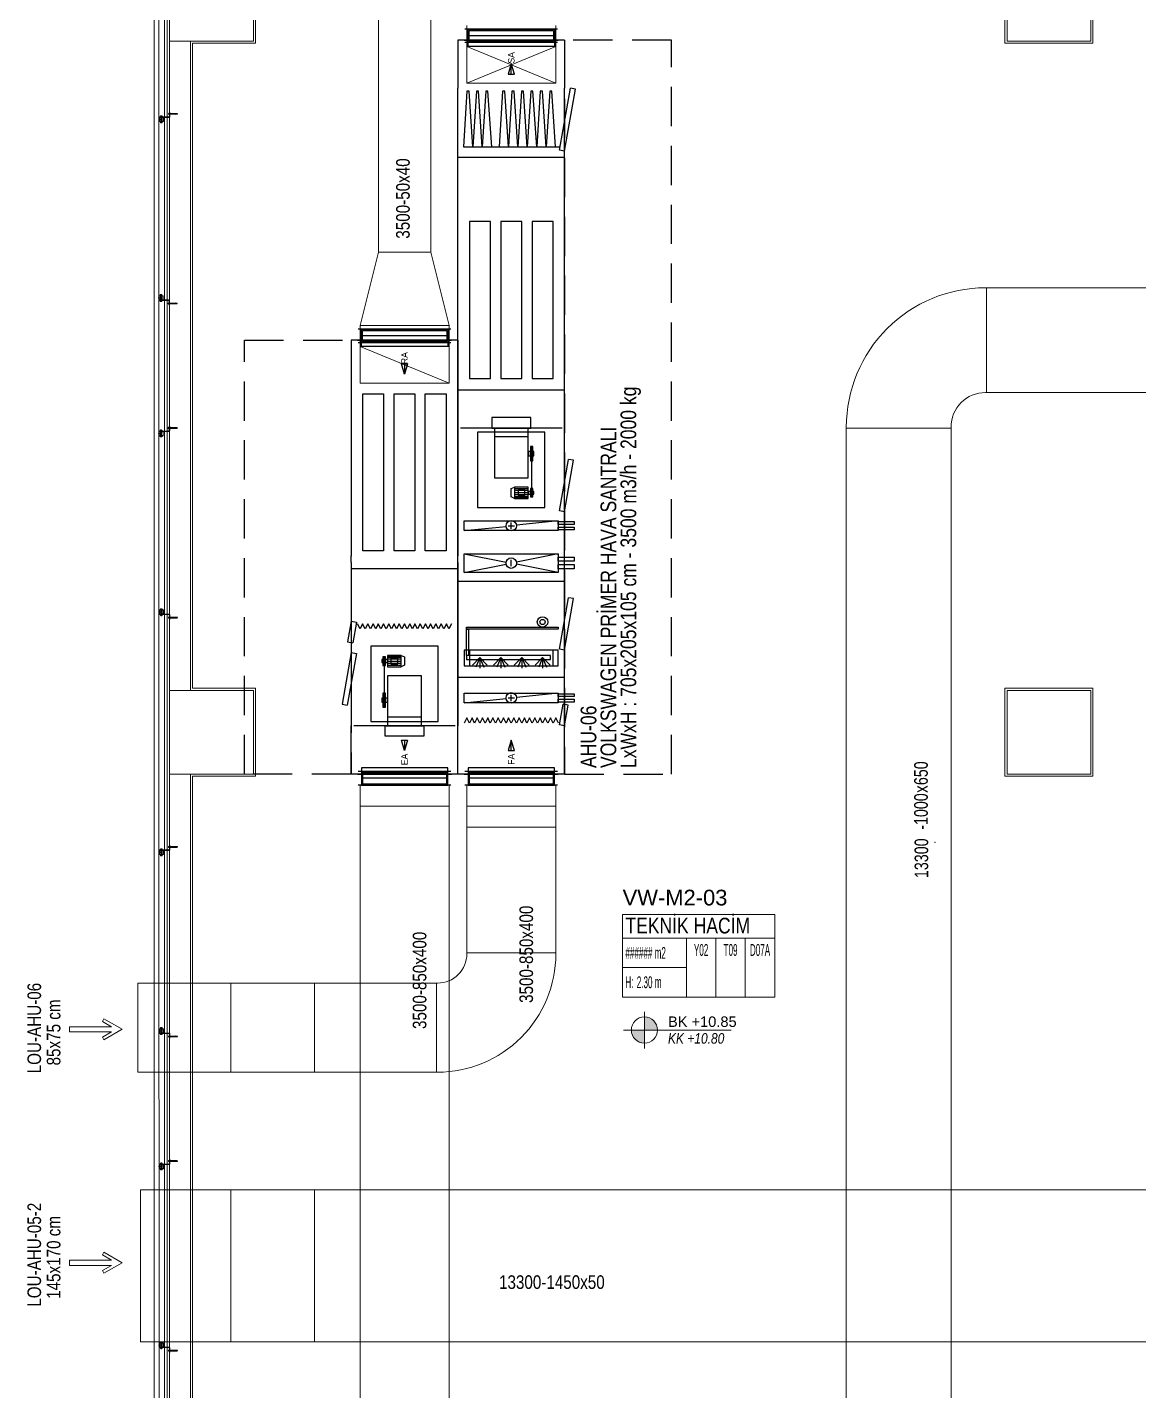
# Model space of a CAD drawing. Extents: x -2365 to 41970, y -230 to 8114.
# Drawn here: x 23660 to 24722, y 1824 to 3126 of the extents above; entities that cross this region are included whole.
import ezdxf
from ezdxf.enums import TextEntityAlignment as Align

# ---------------------------------------------------------------- set-up
doc = ezdxf.new("R2010")
doc.units = 0
doc.header["$LTSCALE"] = 25
doc.linetypes.add('DASHED', pattern=[0.75, 0.5, -0.25])
doc.layers.get('0').update_dxf_attribs({"color": 9, "lineweight": 9})
for name, color, linetype, lineweight in [('00', 9, 'Continuous', 9), ('01', 9, 'Continuous', 9), ('06D', 9, 'Continuous', 9), ('10', 9, 'Continuous', 9), ('10A', 9, 'Continuous', 9), ('14', 9, 'Continuous', 9), ('21', 9, 'Continuous', 9), ('21_MAHAL', 9, 'Continuous', 9), ('33', 9, 'BATTING', 9)]:
    doc.layers.add(name, color=color, linetype=linetype, lineweight=lineweight)
doc.styles.add('Arial', font='arial.ttf', dxfattribs={"height": 2.5})
doc.styles.add('DEBI-BLOCK', font='arial.ttf', dxfattribs={"width": 0.8})
doc.styles.add('LUCIDASANS', font='arial.ttf', dxfattribs={"width": 0.8})
doc.styles.add('MuuM_TEXT-ITALIC', font='ARIALNI.TTF')
doc.styles.add('MuuM_TEXT-STANDART', font='ARIALN.TTF')
doc.styles.add('Y200-ARIAL', font='arial.ttf', dxfattribs={"width": 0.8})
doc.linetypes.add('BATTING', pattern='A,0.0001,-0.1,[134,ltypeshp.shx,S=0.1,R=0,X=-0.1,Y=0],-0.2,[134,ltypeshp.shx,S=0.1,R=180,X=0.1,Y=0],-0.1', length=0.4001)

# ---------------------------------------------------------------- blocks, each defined once
blk = doc.blocks.new('p-kolon-80x80-vw')
at = {"layer": '01'}
blk.add_lwpolyline([(-40, -40), (-40, 40), (40, 40), (40, -40)], close=True, dxfattribs=at)
blk = doc.blocks.new('cxvxv')
for p, q in [((-21988.4, 8561, 0), (-21988.4, 8560.3, 0)), ((-21988.4, 8560.3, 0), (-21986.6, 8560.3, 0)), ((-21988.4, 8555.4, 0), (-21986.6, 8555.4, 0)), ((-21988.4, 8554.7, 0), (-21988.4, 8555.4, 0)), ((-21986.9, 8561.1, 0), (-21988.2, 8561.1, 0)), ((-21986.9, 8554.7, 0), (-21988.2, 8554.7, 0)), ((-21988, 8561.2, 0), (-21987, 8561.3, 0)), ((-21988, 8561.3, 0), (-21988, 8561.3, 0)), ((-21988, 8561.2, 0), (-21988, 8561.3, 0)), ((-21988, 8561.3, 0), (-21987.9, 8561.3, 0)), ((-21988, 8561.1, 0), (-21987, 8561.2, 0)), ((-21988, 8561.1, 0), (-21988, 8561.2, 0)), ((-21988, 8561.2, 0), (-21988, 8561.2, 0)), ((-21988, 8561.1, 0), (-21988, 8561.1, 0)), ((-21988, 8561.1, 0), (-21988, 8561.1, 0)), ((-21988, 8561.1, 0), (-21988, 8561.1, 0)), ((-21988, 8561, 0), (-21988, 8560.3, 0)), ((-21988, 8560.3, 0), (-21987, 8560.3, 0)), ((-21988, 8560.3, 0), (-21988, 8560.3, 0)), ((-21988, 8560.1, 0), (-21988, 8555.6, 0)), ((-21988, 8555.4, 0), (-21987, 8555.4, 0)), ((-21988, 8554.7, 0), (-21988, 8555.4, 0)), ((-21988, 8555.4, 0), (-21988, 8555.4, 0)), ((-21987.5, 8561.3, 0), (-21987.9, 8561.3, 0)), ((-21987.7, 8561, 0), (-21987.7, 8561.1, 0)), ((-21987.7, 8561.1, 0), (-21987.7, 8561.1, 0)), ((-21987.5, 8561.3, 0), (-21987.1, 8561.3, 0)), ((-21987.1, 8561.3, 0), (-21987.1, 8561.2, 0)), ((-21987, 8561.3, 0), (-21987.1, 8561.3, 0)), ((-21987.1, 8561.3, 0), (-21987, 8561.3, 0)), ((-21987, 8561.3, 0), (-21987.1, 8561.3, 0)), ((-21987, 8561.3, 0), (-21987.1, 8561.3, 0)), ((-21987.1, 8561.2, 0), (-21987, 8561.2, 0)), ((-21987, 8561.2, 0), (-21987.1, 8561.2, 0)), ((-21987.1, 8561.2, 0), (-21987.1, 8561.1, 0)), ((-21987.1, 8561.1, 0), (-21987, 8561.1, 0)), ((-21987.1, 8560.6, 0), (-21987.1, 8561, 0)), ((-21987.1, 8560.6, 0), (-21987.1, 8560.3, 0)), ((-21987.1, 8560.3, 0), (-21987.1, 8560.3, 0)), ((-21987.1, 8555.6, 0), (-21987.1, 8560.1, 0)), ((-21987.1, 8555.1, 0), (-21987.1, 8555.4, 0)), ((-21987.1, 8555.4, 0), (-21987.1, 8555.4, 0)), ((-21987.1, 8555.1, 0), (-21987.1, 8554.7, 0)), ((-21987, 8560.3, 0), (-21987, 8560.3, 0)), ((-21987, 8555.6, 0), (-21987, 8560.1, 0)), ((-21987, 8555.4, 0), (-21987, 8555.4, 0)), ((-21986.6, 8560.3, 0), (-21986.6, 8561, 0)), ((-21986.6, 8555.4, 0), (-21986.6, 8554.7, 0))]:
    blk.add_line(p, q)
at = {"elevation": 0}
for points in [[(-21986.3, 8560.1), (-21988.7, 8560.1), (-21988.7, 8560.3), (-21986.3, 8560.3)], [(-21986.3, 8555.6), (-21988.7, 8555.6), (-21988.7, 8555.4), (-21986.3, 8555.4)]]:
    blk.add_lwpolyline(points, close=True, dxfattribs=at)
for points in [[(-21988, 8560.3), (-21988, 8560.3)], [(-21988, 8560.1), (-21988, 8555.6)], [(-21988, 8555.4), (-21988, 8555.4)]]:
    blk.add_lwpolyline(points, dxfattribs=at)
for centre, radius, start, end in [((-21988.2, 8560.8, 0), 0.315, 45.8497, 134.1503), ((-21988.2, 8555, 0), 0.315, 225.8497, 314.1503), ((-21987.5, 8560, 0), 1.12, 66.8701, 113.1299), ((-21987.5, 8560, 0), 1.12, 66.8701, 113.1299), ((-21987.5, 8555.8, 0), 1.12, 246.8701, 293.1299), ((-21987.5, 8555.8, 0), 1.12, 246.8701, 293.1299), ((-21986.9, 8560.8, 0), 0.313, 45.449, 134.551), ((-21986.9, 8555, 0), 0.313, 225.449, 314.551)]:
    blk.add_arc(centre, radius, start, end)
blk = doc.blocks.new('VIDA')
for p, q in [((-18072, 6524), (-18070, 6525)), ((-18072, 6524), (-18072, 6524)), ((-18072, 6524), (-18072, 6524)), ((-18070, 6523), (-18072, 6524)), ((-18070, 6525), (-18071, 6523)), ((-18071, 6523), (-18070, 6525)), ((-18070, 6523), (-18069, 6525)), ((-18070, 6525), (-18070, 6525)), ((-18070, 6525), (-18070, 6524)), ((-18070, 6524), (-18070, 6525)), ((-18070, 6525), (-18070, 6525)), ((-18070, 6525), (-18070, 6525)), ((-18070, 6525), (-18069, 6525)), ((-18070, 6524), (-18070, 6524)), ((-18069, 6522), (-18070, 6523)), ((-18070, 6523), (-18070, 6523)), ((-18069, 6523), (-18068, 6525)), ((-18069, 6522), (-18069, 6525)), ((-18069, 6525), (-18069, 6522)), ((-18069, 6525), (-18069, 6525)), ((-18069, 6525), (-18069, 6525)), ((-18069, 6525), (-18069, 6525)), ((-18069, 6525), (-18069, 6525)), ((-18069, 6525), (-18068, 6525)), ((-18069, 6523), (-18069, 6522)), ((-18068, 6522), (-18069, 6523)), ((-18069, 6523), (-18069, 6523)), ((-18069, 6522), (-18069, 6522)), ((-18067, 6525), (-18068, 6522)), ((-18068, 6523), (-18067, 6525)), ((-18068, 6525), (-18068, 6523)), ((-18068, 6522), (-18068, 6525)), ((-18068, 6525), (-18068, 6525)), ((-18068, 6525), (-18068, 6522)), ((-18068, 6525), (-18068, 6525)), ((-18068, 6525), (-18068, 6525)), ((-18068, 6525), (-18067, 6525)), ((-18068, 6523), (-18068, 6522)), ((-18068, 6522), (-18068, 6523)), ((-18068, 6523), (-18068, 6523)), ((-18068, 6523), (-18068, 6522)), ((-18067, 6522), (-18068, 6522)), ((-18068, 6522), (-18068, 6522)), ((-18066, 6525), (-18067, 6525)), ((-18067, 6523), (-18066, 6525)), ((-18066, 6525), (-18067, 6522)), ((-18067, 6525), (-18067, 6523)), ((-18067, 6522), (-18067, 6525)), ((-18067, 6525), (-18067, 6525)), ((-18067, 6525), (-18067, 6525)), ((-18067, 6525), (-18067, 6525)), ((-18067, 6522), (-18067, 6523)), ((-18067, 6523), (-18067, 6522)), ((-18067, 6523), (-18067, 6523)), ((-18067, 6523), (-18067, 6522)), ((-18066, 6522), (-18067, 6522)), ((-18066, 6525), (-18066, 6525)), ((-18066, 6525), (-18066, 6525)), ((-18066, 6525), (-18066, 6525)), ((-18066, 6525), (-18066, 6523)), ((-18066, 6522), (-18066, 6525)), ((-18065, 6525), (-18066, 6522)), ((-18066, 6523), (-18065, 6525)), ((-18066, 6525), (-18065, 6525)), ((-18066, 6523), (-18066, 6523)), ((-18066, 6523), (-18066, 6522)), ((-18066, 6523), (-18066, 6522)), ((-18066, 6522), (-18066, 6523)), ((-18065, 6522), (-18066, 6522)), ((-18065, 6525), (-18065, 6523)), ((-18065, 6522), (-18065, 6525)), ((-18065, 6525), (-18065, 6525)), ((-18065, 6525), (-18065, 6525)), ((-18065, 6525), (-18065, 6525)), ((-18065, 6525), (-18064, 6525)), ((-18065, 6523), (-18064, 6525)), ((-18064, 6525), (-18065, 6522)), ((-18065, 6522), (-18064, 6525)), ((-18065, 6523), (-18065, 6522)), ((-18065, 6523), (-18065, 6523)), ((-18065, 6523), (-18065, 6522)), ((-18065, 6522), (-18065, 6523)), ((-18064, 6523), (-18065, 6522)), ((-18064, 6523), (-18065, 6522)), ((-18065, 6522), (-18065, 6522)), ((-18064, 6525), (-18064, 6525)), ((-18064, 6525), (-18064, 6525)), ((-18064, 6525), (-18064, 6525)), ((-18064, 6525), (-18064, 6523)), ((-18064, 6522), (-18062, 6525)), ((-18062, 6525), (-18064, 6522)), ((-18064, 6523), (-18062, 6525)), ((-18062, 6525), (-18064, 6525)), ((-18064, 6523), (-18064, 6523)), ((-18062, 6523), (-18064, 6522)), ((-18062, 6523), (-18064, 6522)), ((-18064, 6522), (-18064, 6523)), ((-18064, 6522), (-18064, 6522)), ((-18063, 6522), (-18062, 6525)), ((-18061, 6525), (-18063, 6523)), ((-18062, 6525), (-18063, 6525)), ((-18062, 6523), (-18063, 6522)), ((-18063, 6522), (-18061, 6523)), ((-18062, 6523), (-18063, 6522)), ((-18063, 6523), (-18061, 6523)), ((-18063, 6522), (-18061, 6522)), ((-18062, 6525), (-18061, 6525)), ((-18062, 6525), (-18062, 6525)), ((-18062, 6525), (-18062, 6525)), ((-18062, 6525), (-18062, 6525)), ((-18061, 6525), (-18062, 6525)), ((-18062, 6523), (-18061, 6525)), ((-18061, 6525), (-18062, 6522)), ((-18062, 6522), (-18061, 6525)), ((-18061, 6523), (-18062, 6525)), ((-18062, 6525), (-18061, 6522)), ((-18062, 6525), (-18062, 6523)), ((-18062, 6525), (-18062, 6525)), ((-18062, 6525), (-18061, 6525)), ((-18062, 6523), (-18062, 6523)), ((-18062, 6522), (-18062, 6523)), ((-18061, 6523), (-18062, 6522)), ((-18061, 6523), (-18062, 6522)), ((-18062, 6522), (-18062, 6522)), ((-18061, 6525), (-18060, 6525)), ((-18061, 6525), (-18061, 6525)), ((-18061, 6525), (-18061, 6525)), ((-18061, 6525), (-18061, 6525)), ((-18061, 6525), (-18061, 6523)), ((-18061, 6522), (-18060, 6525)), ((-18060, 6525), (-18061, 6522)), ((-18061, 6523), (-18060, 6525)), ((-18061, 6523), (-18061, 6523)), ((-18060, 6523), (-18061, 6522)), ((-18060, 6523), (-18061, 6522)), ((-18061, 6522), (-18061, 6523)), ((-18061, 6522), (-18061, 6522)), ((-18060, 6525), (-18060, 6525)), ((-18060, 6525), (-18060, 6525)), ((-18060, 6525), (-18060, 6525)), ((-18060, 6525), (-18060, 6525)), ((-18060, 6525), (-18060, 6523)), ((-18060, 6523), (-18060, 6525)), ((-18059, 6525), (-18060, 6522)), ((-18060, 6522), (-18059, 6525)), ((-18060, 6525), (-18059, 6525)), ((-18059, 6524), (-18060, 6523)), ((-18060, 6522), (-18060, 6523)), ((-18060, 6523), (-18060, 6522)), ((-18060, 6523), (-18060, 6522)), ((-18060, 6523), (-18060, 6523)), ((-18060, 6523), (-18059, 6523)), ((-18060, 6522), (-18060, 6522)), ((-18058, 6527), (-18059, 6527)), ((-18059, 6521), (-18059, 6527)), ((-18059, 6525), (-18059, 6525)), ((-18058, 6521), (-18059, 6521))]:
    blk.add_line(p, q)
for points in [[(-18069, 6525), (-18069, 6523)], [(-18057, 6524), (-18057, 6524), (-18057, 6524), (-18057, 6523)]]:
    blk.add_lwpolyline(points)
for start, end in [(7.5095, 35.2427), (324.7573, 352.4905)]:
    blk.add_arc((-18062, 6524), 5.21, start, end)
blk = doc.blocks.new('çelik dübel')
at = {"ltscale": 7}
for p, q in [((-87, -2), (-85, 2)), ((-85, -6), (-85, 2)), ((-68, 2), (-85, 2)), ((-75, -6), (-75, 2)), ((-70, -6), (-70, 2)), ((-68, 3), (-58, 2)), ((-68, -7), (-68, 3)), ((-58, -6), (-58, 2)), ((-53, 2), (-58, 2)), ((-8, 2), (-58, 2)), ((-53, -6), (-53, 2)), ((-25, -6), (-25, 2)), ((-25, -6), (-24, 2)), ((-23, -6), (-22, 2)), ((-21, -6), (-20, 2)), ((-19, -6), (-18, 2)), ((-17, -6), (-16, 2)), ((-85, -6), (-87, -2)), ((-68, -6), (-85, -6)), ((-68, -7), (-58, -6)), ((-53, -5), (-58, -5)), ((-8, -6), (-58, -6))]:
    blk.add_line(p, q, dxfattribs=at)
for p, q in [((-15, -6), (-14, 2)), ((-13, -6), (-12, 2)), ((-11, -6), (-10, 1)), ((-10, -9), (-10, 5)), ((-9, 5), (-10, 5)), ((-10, 3), (-10, 5)), ((-9, -9), (-9, 5)), ((-8, 2), (-8, 3)), ((-8, -4), (-8, 0)), ((-5, 4), (-7, 4)), ((-5, 1), (-7, 1)), ((-4, 2), (-4, 3)), ((-1, 2), (-4, 2)), ((-4, -4), (-4, 0)), ((-3, -6), (-2, 2)), ((-1, -6), (0, 1)), ((0, -5), (0, 1)), ((-10, -7), (-10, -9)), ((-9, -9), (-10, -9)), ((-8, -6), (-8, -7)), ((-5, -5), (-7, -5)), ((-5, -8), (-7, -8)), ((-4, -6), (-4, -7)), ((-1, -6), (-4, -6))]:
    blk.add_line(p, q)
for points in [[(-68, 1), (-67, 0), (-67, 0), (-67, 0), (-66, -1), (-66, -1), (-66, -2), (-65, -2), (-65, -3), (-65, -3), (-65, -3), (-65, -3), (-64, -4), (-64, -4), (-64, -3), (-64, -3), (-63, -3), (-63, -3), (-63, -3), (-63, -2), (-62, -2), (-62, -2), (-62, -1), (-62, -1), (-61, -1), (-61, -1), (-61, -1), (-61, 0), (-61, 0), (-60, -1), (-60, -1), (-60, -1), (-60, -1), (-60, -1), (-60, -2), (-59, -2), (-59, -3), (-59, -3), (-59, -3), (-58, -3), (-58, -3)], [(-68, 0), (-68, 0), (-68, 0), (-68, -1), (-68, -1), (-68, -1), (-68, -1), (-68, -1), (-68, -1), (-68, -1), (-68, -1), (-68, -1), (-67, -1), (-67, -1), (-67, -1), (-67, -1), (-67, -1), (-67, -1), (-67, -1), (-67, -1), (-67, -1), (-67, -1), (-67, -1), (-67, -1), (-67, -1), (-67, -1), (-67, -1), (-67, -2), (-67, -2), (-67, -2), (-67, -2), (-67, -2), (-67, -2), (-67, -2), (-67, -2), (-67, -2), (-67, -2), (-67, -2), (-67, -2), (-67, -2), (-67, -2), (-67, -2), (-67, -2), (-66, -2), (-66, -3), (-66, -3), (-66, -3), (-66, -3), (-66, -3), (-66, -3), (-66, -3), (-66, -3), (-66, -3), (-66, -3), (-66, -3), (-66, -3), (-66, -3), (-66, -3), (-66, -3), (-66, -3), (-66, -3), (-66, -4), (-66, -4), (-66, -4), (-66, -4), (-66, -4), (-66, -4), (-66, -4), (-66, -4), (-66, -4), (-66, -4), (-66, -4), (-65, -4), (-65, -4), (-65, -4), (-65, -4), (-65, -4), (-65, -4), (-65, -4), (-65, -4), (-65, -4), (-65, -4), (-65, -4), (-65, -4), (-65, -4), (-65, -4), (-65, -5), (-65, -5), (-65, -5), (-64, -5), (-64, -5), (-64, -5), (-64, -5), (-64, -5), (-64, -5), (-64, -5), (-64, -5), (-64, -5), (-64, -5), (-64, -4), (-64, -4), (-64, -4), (-64, -4), (-64, -4), (-64, -4), (-63, -4), (-63, -4), (-63, -4), (-63, -4), (-63, -4), (-63, -4), (-63, -4), (-63, -4), (-63, -4), (-63, -4), (-63, -4), (-63, -4), (-63, -4), (-63, -4), (-63, -4), (-63, -4), (-63, -4), (-63, -4), (-63, -4), (-63, -4), (-63, -4), (-63, -4), (-63, -4), (-63, -4), (-62, -4), (-62, -4), (-62, -3), (-62, -3), (-62, -3), (-62, -3), (-62, -3), (-62, -3), (-62, -3), (-62, -3), (-62, -3), (-62, -3), (-62, -3), (-62, -3), (-62, -3), (-62, -3), (-62, -3), (-62, -3), (-62, -3), (-62, -3), (-62, -3), (-62, -3), (-62, -3), (-62, -3), (-62, -3), (-62, -3), (-62, -3), (-62, -2), (-61, -2), (-61, -2), (-61, -2), (-61, -2), (-61, -2), (-61, -2), (-61, -2), (-61, -2), (-61, -2), (-61, -2), (-61, -2), (-61, -2), (-61, -2), (-61, -2), (-61, -2), (-61, -2), (-61, -2), (-61, -2), (-61, -2), (-61, -2), (-61, -2), (-61, -2), (-61, -2), (-61, -2), (-61, -2), (-61, -2), (-61, -2), (-61, -2), (-61, -2), (-61, -2), (-61, -2), (-61, -2), (-61, -2), (-61, -2), (-61, -2), (-61, -2), (-61, -2), (-61, -2), (-61, -2), (-61, -2), (-61, -2), (-61, -2), (-61, -2), (-60, -2), (-60, -2), (-60, -2), (-60, -2), (-60, -3), (-60, -3), (-60, -3), (-60, -3), (-60, -3), (-60, -3), (-60, -3), (-60, -3), (-60, -3), (-60, -3), (-60, -3), (-60, -3), (-60, -3), (-60, -3), (-60, -3), (-60, -3), (-60, -3), (-60, -3), (-60, -4), (-60, -4), (-60, -4), (-60, -4), (-60, -4), (-60, -4), (-59, -4), (-59, -4), (-59, -4), (-59, -4), (-59, -4), (-59, -4), (-59, -4), (-59, -4), (-59, -4), (-59, -4), (-58, -4), (-58, -4), (-58, -5)]]:
    blk.add_lwpolyline(points)
for centre, start, end in [((-7, 3), 90, 180), ((-7, 2), 180, 270), ((-7, 0), 90, 180), ((-5, 3), 0, 90), ((-5, 2), 270, 0), ((-5, 0), 0, 90), ((-1, 1), 0, 90), ((-7, -4), 180, 270), ((-7, -6), 90, 180), ((-7, -7), 180, 270), ((-5, -4), 270, 0), ((-5, -6), 0, 90), ((-5, -7), 270, 0), ((-1, -5), 270, 0)]:
    blk.add_arc(centre, 1, start, end)
blk = doc.blocks.new('kjdol')
at = {"elevation": -249.8}
for points in [[(77398, 60089.9), (77398, 60085.9), (77394, 60085.9), (77394, 60089.9)], [(77397.8, 60089.7), (77397.8, 60086.1), (77394.2, 60086.1), (77394.2, 60089.7)]]:
    blk.add_lwpolyline(points, close=True, dxfattribs=at)
at = {"ltscale": 10, "elevation": -278.9}
blk.add_lwpolyline([(77394.1, 60089.9), (77403.3, 60089.9, 0.460237), (77404.2, 60090.8), (77404.2, 60094.9), (77403.8, 60094.9), (77403.8, 60091.3, -0.414214), (77402.8, 60090.3), (77394.1, 60090.3)], format="xyb", close=True, dxfattribs=at)
blk.add_blockref('cxvxv', (99383.5, 51530.1, -249.8))
at = {"extrusion": (0, 0, -1), "xscale": 0.1000000000058208, "yscale": 0.1000000000058208, "zscale": -0.0999999999999091}
blk.add_blockref('çelik dübel', (-77402.7, 60093.4, 459.2), dxfattribs=at)
at = {"xscale": 0.1000000000058208, "yscale": 0.1000000000058208, "zscale": 0.1000000000058208, "rotation": 180}
blk.add_blockref('VIDA', (75587.8, 60740.3, -249.8), dxfattribs=at)
blk = doc.blocks.new('cephekompozit2.kat')
at = {"layer": '10A'}
blk.add_lwpolyline([(675.1, 25963.8), (675, 29556.3), (679.5, 29556.3), (679.6, 25963.8), (675.1, 25963.8)], dxfattribs=at)
at = {"layer": '33', "ltscale": 0.2}
blk.add_lwpolyline([(3171.7, 25868), (2347.5, 25868), (2347.5, 25967.8), (687.5, 25967.8), (687.5, 27013), (687.4, 29553), (2347.5, 29553), (2347.5, 29653), (3181.7, 29653)], dxfattribs=at)
at = {"layer": '10'}
for p in [(-76714.2, -31392.2, 249.8), (-76714.4, -31692.2, 249.8), (-76714.2, -32092.2, 249.8), (-76714.2, -32392.2, 249.8)]:
    blk.add_blockref('kjdol', p, dxfattribs=at)
at = {"layer": '10', "xscale": -1, "rotation": 180}
for p in [(-76714.5, 88613.2, 249.8), (-76714.2, 88313.2, 249.8), (-76714.2, 87913.2, 249.8), (-76714.2, 87613.2, 249.8)]:
    blk.add_blockref('kjdol', p, dxfattribs=at)
blk = doc.blocks.new('0_elevationtarget-p-bk')
h = blk.add_hatch(color=254)
h.paths.add_polyline_path([(2.5, 0, 0.414214), (0, 2.5), (0, 0)])
h.paths.add_polyline_path([(0, 0), (-2.5, 0, 0.414214), (0, -2.5)])
blk.add_line((0, -3.5), (0, 3.5))
blk.add_lwpolyline([(16.6, 0), (-4, 0)])
blk.add_circle((0, 0), 2.5)
at = {"style": 'Arial'}
blk.add_attdef('BITMISKOT', text='', height=2, dxfattribs=at).set_placement((4.5, 0), align=Align.BOTTOM_LEFT)
at = {"style": 'MuuM_TEXT-ITALIC'}
blk.add_attdef('FINISHINGFLOORLEVEL', text='', height=2, dxfattribs=at).set_placement((4.5, -0.59), align=Align.TOP_LEFT)
blk = doc.blocks.new('DEBI001')
at = {"extrusion": (-1, 0, 2e-16)}
blk.add_point((0, 0), dxfattribs=at)
at = {"style": 'DEBI-BLOCK', "width": 0.75, "flags": 8}
for tag, p in [('DEBI', (0.3, 0.2)), ('-', (1.28, 0.2))]:
    blk.add_attdef(tag, text='', height=1, dxfattribs=at).set_placement(p, align=Align.BOTTOM_RIGHT)
blk.add_attdef('KESITX', text='', height=1, dxfattribs=at).set_placement((3.61, 1.53), align=Align.TOP_RIGHT)
at = {"style": 'DEBI-BLOCK', "width": 0.8, "flags": 8}
blk.add_attdef('X', text='', height=1, dxfattribs=at).set_placement((3.92, 1.53), align=Align.TOP_CENTER)
at = {"style": 'DEBI-BLOCK', "width": 0.75, "flags": 8}
blk.add_attdef('KESITY', text='', height=1, dxfattribs=at).set_placement((4.21, 1.53), align=Align.TOP_LEFT)
at = {"style": 'DEBI-BLOCK', "width": 0.75, "flags": 9}
blk.add_attdef('ID', text='', height=0.3, dxfattribs=at).set_placement((0, 0), align=Align.MIDDLE)
blk = doc.blocks.new('p-2.mekanik_cihaz')
at = {"lineweight": -3}
for p, q in [((2770.7, -728.5), (2682.1, -728.5)), ((2675.4, -739), (2675.4, -745.1)), ((2777.4, -739), (2675.4, -739)), ((2770.7, -741.5), (2682.1, -741.5)), ((2767.7, -735), (2685.1, -735)), ((2777.4, -739), (2777.4, -745.1)), ((2675.4, -745.1), (2675.4, -785.1)), ((2777.4, -745.1), (2777.4, -785.1)), ((2675.4, -845.1), (2675.4, -785.1)), ((2772.4, -844.2), (2782.9, -785.1)), ((2777.4, -845.1), (2777.4, -785.1)), ((2777.4, -845.1), (2787.8, -786)), ((2787.8, -786), (2782.9, -785.1)), ((2675.4, -851.2), (2675.4, -845.1)), ((2680.7, -841.1), (2711.1, -841.1)), ((2711.1, -841.1), (2772.1, -841.1)), ((2777.4, -845.1), (2772.4, -844.2)), ((2777.4, -851.2), (2777.4, -845.1)), ((2777.4, -851.2), (2675.4, -851.2)), ((2675.4, -857.3), (2675.4, -851.2)), ((2675.4, -907.3), (2675.4, -857.3)), ((2777.4, -857.3), (2777.4, -851.2)), ((2777.4, -907.3), (2777.4, -857.3)), ((2675.4, -1067.3), (2675.4, -907.3)), ((2777.4, -1067.3), (2777.4, -907.3)), ((2675.5, -1005.1), (2675.5, -995.1)), ((2668.7, -1015.1), (2580.1, -1015.1)), ((2573.4, -1025.6), (2573.4, -1031.7)), ((2675.4, -1025.6), (2573.4, -1025.6)), ((2668.7, -1028.1), (2580.1, -1028.1)), ((2665.7, -1021.6), (2583.1, -1021.6)), ((2675.4, -1025.6), (2675.4, -1031.7)), ((2573.4, -1031.7), (2573.4, -1071.7)), ((2675.4, -1031.7), (2675.4, -1071.7)), ((2675.4, -1073.4), (2675.4, -1067.3)), ((2777.4, -1073.4), (2777.4, -1067.3)), ((2573.4, -1071.7), (2573.4, -1231.7)), ((2675.4, -1071.7), (2675.4, -1231.7)), ((2777.4, -1073.4), (2675.4, -1073.4)), ((2675.4, -1079.5), (2675.4, -1073.4)), ((2675.4, -1109.5), (2675.4, -1079.5)), ((2777.4, -1079.5), (2777.4, -1073.4)), ((2777.4, -1109.5), (2777.4, -1079.5)), ((2675.4, -1189.5), (2675.4, -1109.5)), ((2774.9, -1109.5), (2677.9, -1109.5)), ((2742.5, -1118), (2710.3, -1118)), ((2777.4, -1189.5), (2777.4, -1109.5)), ((2745.9, -1174.8), (2745.9, -1127.5)), ((2772.4, -1188.6), (2781.1, -1139.4)), ((2777.4, -1189.5), (2786, -1140.2)), ((2786, -1140.2), (2781.1, -1139.4)), ((2742.5, -1167.5), (2729.6, -1167.5)), ((2742.5, -1169.2), (2729.6, -1169.2)), ((2742.5, -1171.3), (2729.6, -1171.3)), ((2742.5, -1173.4), (2729.6, -1173.4)), ((2742.5, -1175.1), (2729.6, -1175.1)), ((2742.5, -1176.3), (2729.6, -1176.3)), ((2742.5, -1176.7), (2729.6, -1176.7)), ((2675.4, -1209.5), (2675.4, -1189.5)), ((2777.4, -1189.5), (2772.4, -1188.6)), ((2777.4, -1209.5), (2777.4, -1189.5)), ((2675.4, -1249.5), (2675.4, -1209.5)), ((2681.5, -1207.5), (2721.4, -1203.4)), ((2723.4, -1202.8), (2729.4, -1202.8)), ((2726.4, -1205.8), (2726.4, -1199.8)), ((2771.3, -1198.2), (2731.4, -1202.3)), ((2777.4, -1249.5), (2777.4, -1209.5)), ((2573.4, -1237.8), (2573.4, -1231.7)), ((2675.4, -1237.8), (2675.4, -1231.7)), ((2681.5, -1229.5), (2721.4, -1237.5)), ((2726.4, -1241.5), (2726.4, -1235.5)), ((2771.3, -1229.5), (2731.4, -1237.5)), ((2573.4, -1237.8), (2573.4, -1243.9)), ((2573.4, -1243.9), (2573.4, -1293.9)), ((2675.4, -1243.9), (2573.4, -1243.9)), ((2675.4, -1237.8), (2675.4, -1243.9)), ((2675.4, -1243.9), (2675.4, -1293.9)), ((2675.4, -1255.6), (2675.4, -1249.5)), ((2681.5, -1247.5), (2721.4, -1239.5)), ((2771.3, -1247.5), (2731.4, -1239.5)), ((2777.4, -1255.6), (2777.4, -1249.5)), ((2675.4, -1255.6), (2777.4, -1255.6)), ((2675.4, -1261.7), (2675.4, -1255.6)), ((2675.4, -1341.7), (2675.4, -1261.7)), ((2777.4, -1261.7), (2777.4, -1255.6)), ((2777.4, -1341.7), (2777.4, -1261.7)), ((2772.4, -1320.8), (2781.1, -1271.6)), ((2777.4, -1321.7), (2786, -1272.4)), ((2786, -1272.4), (2781.1, -1271.6)), ((2573.4, -1293.9), (2570, -1313.6)), ((2573.4, -1293.9), (2573.4, -1313.9)), ((2573.4, -1293.9), (2578.4, -1294.8)), ((2578.4, -1294.8), (2574.9, -1314.5)), ((2581.9, -1301.4), (2579.4, -1296.4)), ((2584.4, -1296.4), (2581.9, -1301.4)), ((2586.9, -1301.4), (2584.4, -1296.4)), ((2589.4, -1296.4), (2586.9, -1301.4)), ((2591.9, -1301.4), (2589.4, -1296.4)), ((2594.4, -1296.4), (2591.9, -1301.4)), ((2596.9, -1301.4), (2594.4, -1296.4)), ((2599.4, -1296.4), (2596.9, -1301.4)), ((2601.9, -1301.4), (2599.4, -1296.4)), ((2604.4, -1296.4), (2601.9, -1301.4)), ((2606.9, -1301.4), (2604.4, -1296.4)), ((2609.4, -1296.4), (2606.9, -1301.4)), ((2611.9, -1301.4), (2609.4, -1296.4)), ((2614.4, -1296.4), (2611.9, -1301.4)), ((2616.9, -1301.4), (2614.4, -1296.4)), ((2619.4, -1296.4), (2616.9, -1301.4)), ((2621.9, -1301.4), (2619.4, -1296.4)), ((2624.4, -1296.4), (2621.9, -1301.4)), ((2626.9, -1301.4), (2624.4, -1296.4)), ((2629.4, -1296.4), (2626.9, -1301.4)), ((2631.9, -1301.4), (2629.4, -1296.4)), ((2634.4, -1296.4), (2631.9, -1301.4)), ((2636.9, -1301.4), (2634.4, -1296.4)), ((2639.4, -1296.4), (2636.9, -1301.4)), ((2641.9, -1301.4), (2639.4, -1296.4)), ((2644.4, -1296.4), (2641.9, -1301.4)), ((2646.9, -1301.4), (2644.4, -1296.4)), ((2649.4, -1296.4), (2646.9, -1301.4)), ((2651.9, -1301.4), (2649.4, -1296.4)), ((2654.4, -1296.4), (2651.9, -1301.4)), ((2656.9, -1301.4), (2654.4, -1296.4)), ((2659.4, -1296.4), (2656.9, -1301.4)), ((2661.9, -1301.4), (2659.4, -1296.4)), ((2664.4, -1296.4), (2661.9, -1301.4)), ((2666.9, -1301.4), (2664.4, -1296.4)), ((2669.4, -1296.4), (2666.9, -1301.4)), ((2675.4, -1293.9), (2675.4, -1313.9)), ((2570, -1313.6), (2574.9, -1314.5)), ((2573.4, -1313.9), (2573.4, -1393.9)), ((2675.4, -1313.9), (2675.4, -1393.9)), ((2573.4, -1323.9), (2564.7, -1373.1)), ((2578.4, -1324.7), (2569.7, -1374)), ((2573.4, -1323.9), (2578.4, -1324.7)), ((2608.3, -1326.7), (2621.2, -1326.7)), ((2608.3, -1327.1), (2621.2, -1327.1)), ((2777.4, -1321.7), (2772.4, -1320.8)), ((2604.9, -1328.6), (2604.9, -1375.9)), ((2608.3, -1328.3), (2621.2, -1328.3)), ((2608.3, -1330), (2621.2, -1330)), ((2608.3, -1332.1), (2621.2, -1332.1)), ((2608.3, -1334.2), (2621.2, -1334.2)), ((2608.3, -1335.9), (2621.2, -1335.9)), ((2696.4, -1328.7), (2689.3, -1335.8)), ((2696.4, -1328.7), (2692.6, -1337.9)), ((2696.4, -1328.7), (2696.4, -1338.7)), ((2696.4, -1328.7), (2700.2, -1337.9)), ((2696.4, -1328.7), (2703.5, -1335.8)), ((2716.4, -1328.7), (2709.3, -1335.8)), ((2716.4, -1328.7), (2712.6, -1337.9)), ((2716.4, -1328.7), (2716.4, -1338.7)), ((2716.4, -1328.7), (2720.2, -1337.9)), ((2716.4, -1328.7), (2723.5, -1335.8)), ((2736.4, -1328.7), (2729.3, -1335.8)), ((2736.4, -1328.7), (2732.6, -1337.9)), ((2736.4, -1328.7), (2736.4, -1338.7)), ((2736.4, -1328.7), (2740.2, -1337.9)), ((2736.4, -1328.7), (2743.5, -1335.8)), ((2756.4, -1328.7), (2749.3, -1335.8)), ((2756.4, -1328.7), (2752.6, -1337.9)), ((2756.4, -1328.7), (2756.4, -1338.7)), ((2756.4, -1328.7), (2760.2, -1337.9)), ((2756.4, -1328.7), (2763.5, -1335.8)), ((2675.4, -1347.8), (2675.4, -1341.7)), ((2777.4, -1347.8), (2675.4, -1347.8)), ((2675.4, -1353.9), (2675.4, -1347.8)), ((2675.4, -1373.9), (2675.4, -1353.9)), ((2777.4, -1347.8), (2777.4, -1341.7)), ((2777.4, -1353.9), (2777.4, -1347.8)), ((2777.4, -1373.9), (2777.4, -1353.9)), ((2726.4, -1370.2), (2726.4, -1364.2)), ((2771.3, -1362.6), (2731.4, -1366.7)), ((2564.7, -1373.1), (2569.7, -1374)), ((2675.4, -1393.9), (2675.4, -1373.9)), ((2681.5, -1371.9), (2721.4, -1367.8)), ((2723.4, -1367.2), (2729.4, -1367.2)), ((2772.4, -1393), (2775.9, -1373.3)), ((2780.8, -1374.2), (2775.9, -1373.3)), ((2777.4, -1393.9), (2777.4, -1373.9)), ((2777.4, -1393.9), (2780.8, -1374.2)), ((2608.3, -1385.4), (2640.5, -1385.4)), ((2683.9, -1386.4), (2681.4, -1391.4)), ((2686.4, -1391.4), (2683.9, -1386.4)), ((2688.9, -1386.4), (2686.4, -1391.4)), ((2691.4, -1391.4), (2688.9, -1386.4)), ((2693.9, -1386.4), (2691.4, -1391.4)), ((2696.4, -1391.4), (2693.9, -1386.4)), ((2698.9, -1386.4), (2696.4, -1391.4)), ((2701.4, -1391.4), (2698.9, -1386.4)), ((2703.9, -1386.4), (2701.4, -1391.4)), ((2706.4, -1391.4), (2703.9, -1386.4)), ((2708.9, -1386.4), (2706.4, -1391.4)), ((2711.4, -1391.4), (2708.9, -1386.4)), ((2713.9, -1386.4), (2711.4, -1391.4)), ((2716.4, -1391.4), (2713.9, -1386.4)), ((2718.9, -1386.4), (2716.4, -1391.4)), ((2721.4, -1391.4), (2718.9, -1386.4)), ((2723.9, -1386.4), (2721.4, -1391.4)), ((2726.4, -1391.4), (2723.9, -1386.4)), ((2728.9, -1386.4), (2726.4, -1391.4)), ((2731.4, -1391.4), (2728.9, -1386.4)), ((2733.9, -1386.4), (2731.4, -1391.4)), ((2736.4, -1391.4), (2733.9, -1386.4)), ((2738.9, -1386.4), (2736.4, -1391.4)), ((2741.4, -1391.4), (2738.9, -1386.4)), ((2743.9, -1386.4), (2741.4, -1391.4)), ((2746.4, -1391.4), (2743.9, -1386.4)), ((2748.9, -1386.4), (2746.4, -1391.4)), ((2751.4, -1391.4), (2748.9, -1386.4)), ((2753.9, -1386.4), (2751.4, -1391.4)), ((2756.4, -1391.4), (2753.9, -1386.4)), ((2758.9, -1386.4), (2756.4, -1391.4)), ((2761.4, -1391.4), (2758.9, -1386.4)), ((2763.9, -1386.4), (2761.4, -1391.4)), ((2766.4, -1391.4), (2763.9, -1386.4)), ((2768.9, -1386.4), (2766.4, -1391.4)), ((2771.4, -1391.4), (2768.9, -1386.4)), ((2777.4, -1393.9), (2772.4, -1393)), ((2573.4, -1433.9), (2573.4, -1393.9)), ((2573.4, -1393.9), (2573.4, -1393.9)), ((2672.9, -1393.9), (2575.9, -1393.9)), ((2675.4, -1433.9), (2675.4, -1393.9)), ((2675.4, -1433.9), (2675.4, -1393.9)), ((2675.4, -1393.9), (2675.4, -1393.9)), ((2777.4, -1433.9), (2777.4, -1393.9)), ((2573.4, -1440), (2573.4, -1433.9)), ((2675.4, -1440), (2573.4, -1440)), ((2668.7, -1437.5), (2580.1, -1437.5)), ((2665.7, -1444), (2583.1, -1444)), ((2675.4, -1440), (2675.4, -1433.9)), ((2675.4, -1440), (2675.4, -1433.9)), ((2777.4, -1440), (2675.4, -1440)), ((2770.7, -1437.5), (2682.1, -1437.5)), ((2767.7, -1444), (2685.1, -1444)), ((2777.4, -1440), (2777.4, -1433.9)), ((2668.7, -1450.5), (2580.1, -1450.5)), ((2770.7, -1450.5), (2682.1, -1450.5))]:
    blk.add_line(p, q, dxfattribs=at)
at = {"ltscale": 10}
for p, q in [((2684, -745.1), (2684, -725.1)), ((2769, -725.1), (2769, -745.1)), ((2684, -745.1), (2769, -780.1)), ((2684, -780.1), (2769, -745.1)), ((2582, -1011.7), (2667, -1011.7)), ((2582, -1031.7), (2582, -1011.7)), ((2667, -1011.7), (2667, -1031.7)), ((2582, -1031.7), (2667, -1066.7)), ((2582, -1450.5), (2582, -1470.5)), ((2582.1, -1450.5), (2582.1, -1470.5)), ((2667, -1450.5), (2667, -1470.5)), ((2667.1, -1450.5), (2667.1, -1470.5)), ((2684, -1450.5), (2684, -1470.5)), ((2769, -1450.5), (2769, -1470.5)), ((2582, -1470.5), (2667, -1470.5)), ((2582.1, -1470.5), (2667.1, -1470.5)), ((2684, -1470.5), (2684, -1490.5)), ((2684, -1470.5), (2769, -1470.5)), ((2769, -1470.5), (2769, -1490.5)), ((2684, -1490.5), (2769, -1490.5)), ((2458.4, -1724.6), (2458.4, -1639.6)), ((2538.4, -1724.6), (2538.4, -1639.6)), ((2458.4, -1982), (2458.4, -1837)), ((2538.4, -1982), (2538.4, -1837))]:
    blk.add_line(p, q, dxfattribs=at)
at = {"linetype": 'DASHED', "lineweight": -3, "ltscale": 3}
for p, q in [((2879.4, -739), (2777.4, -739)), ((2777.4, -739), (2777.4, -1440)), ((2879.4, -1440), (2879.4, -739)), ((2777.4, -1440), (2879.4, -1440))]:
    blk.add_line(p, q, dxfattribs=at)
for p, q in [((2599.5, -941.7), (2582, -1011.7)), ((2599.5, -941.7), (2649.5, -941.7)), ((2667, -1011.7), (2649.5, -941.7)), ((2684, -1470.5), (2684, -1530)), ((2769, -1470.5), (2769, -1530))]:
    blk.add_line(p, q)
for points in [[(2649.6, -540.8), (2649.5, -941.7), (2599.5, -941.7), (2599.6, -540.8)], [(2675.4, -1440), (2675.4, -739), (2777.4, -739), (2777.4, -1440)], [(3508.5, -1075.6), (3180.5, -1075.6), (3180.5, -975.6), (3508.5, -975.6)], [(2573.4, -1440), (2573.4, -1025.6), (2675.4, -1025.6), (2675.4, -1440)], [(3046.5, -2040.9), (3046.5, -1109.6), (3146.5, -1109.6), (3146.5, -2040.9)], [(2335.8, -1676.2), (2344.4, -1681.2), (2304.4, -1681.2), (2304.4, -1686.2), (2344.4, -1686.2), (2335.8, -1691.2), (2337.3, -1693.8), (2354.7, -1683.7), (2337.3, -1673.6)], [(2335.8, -1899.1), (2344.4, -1904.1), (2304.4, -1904.1), (2304.4, -1909.1), (2344.4, -1909.1), (2335.8, -1914.1), (2337.3, -1916.7), (2354.7, -1906.6), (2337.3, -1896.5)]]:
    blk.add_lwpolyline(points, close=True)
at = {"lineweight": -3}
for points in [[(2767.7, -728.5), (2767.7, -741.5), (2685.2, -741.5), (2685.2, -728.5), (2767.7, -728.5)], [(2771.3, -739), (2771.3, -739), (2681.5, -739), (2681.5, -739), (2771.3, -739)], [(2767.7, -739), (2767.7, -745.1), (2685.2, -745.1), (2685.2, -739), (2767.7, -739)], [(2766.7, -729.8), (2766.7, -740.2), (2686.2, -740.2), (2686.2, -729.8), (2766.7, -729.8)], [(2706.5, -1062.3), (2706.5, -912.3), (2686.5, -912.3), (2686.5, -1062.3), (2706.5, -1062.3)], [(2736.4, -1062.3), (2736.4, -912.3), (2716.4, -912.3), (2716.4, -1062.3), (2736.4, -1062.3)], [(2766.3, -1062.3), (2766.3, -912.3), (2746.3, -912.3), (2746.3, -1062.3), (2766.3, -1062.3)], [(2665.7, -1015.1), (2665.7, -1028.1), (2583.2, -1028.1), (2583.2, -1015.1), (2665.7, -1015.1)], [(2669.3, -1025.6), (2669.3, -1025.6), (2579.5, -1025.6), (2579.5, -1025.6), (2669.3, -1025.6)], [(2665.7, -1025.6), (2665.7, -1031.7), (2583.2, -1031.7), (2583.2, -1025.6), (2665.7, -1025.6)], [(2664.7, -1016.4), (2664.7, -1026.8), (2584.2, -1026.8), (2584.2, -1016.4), (2664.7, -1016.4)], [(2604.5, -1076.7), (2604.5, -1226.7), (2584.5, -1226.7), (2584.5, -1076.7), (2604.5, -1076.7)], [(2634.4, -1076.7), (2634.4, -1226.7), (2614.4, -1226.7), (2614.4, -1076.7), (2634.4, -1076.7)], [(2664.3, -1076.7), (2664.3, -1226.7), (2644.3, -1226.7), (2644.3, -1076.7), (2664.3, -1076.7)], [(2745, -1109.5), (2745, -1099.5), (2707.8, -1099.5), (2707.8, -1109.5), (2745, -1109.5)], [(2758.6, -1185.5), (2758.6, -1113.5), (2694.2, -1113.5), (2694.2, -1185.5), (2758.6, -1185.5)], [(2742.5, -1157.1), (2742.5, -1109.5), (2710.3, -1109.5), (2710.3, -1157.1), (2742.5, -1157.1)], [(2744.8, -1136), (2744.8, -1132), (2742.5, -1132), (2742.5, -1136), (2744.8, -1136)], [(2747, -1140.7), (2747, -1127.2), (2744.7, -1127.2), (2744.7, -1140.7), (2747, -1140.7)], [(2748, -1136), (2748, -1132), (2747, -1132), (2747, -1136), (2748, -1136)], [(2742.5, -1176.7), (2742.5, -1165.9), (2729.6, -1165.9), (2729.6, -1176.7), (2742.5, -1176.7)], [(2739.3, -1174), (2739.3, -1168.6), (2732.9, -1168.6), (2732.9, -1174), (2739.3, -1174)], [(2744.8, -1172.7), (2744.8, -1170), (2742.5, -1170), (2742.5, -1172.7), (2744.8, -1172.7)], [(2747, -1175.3), (2747, -1167.2), (2744.7, -1167.2), (2744.7, -1175.3), (2747, -1175.3)], [(2748, -1172.7), (2748, -1170), (2747, -1170), (2747, -1172.7), (2748, -1172.7)], [(2681.5, -1207.5), (2681.5, -1198.2), (2771.3, -1198.2), (2771.3, -1207.5), (2681.5, -1207.5)], [(2771.3, -1201.5), (2771.3, -1198.8), (2786.4, -1198.8), (2786.4, -1201.5), (2771.3, -1201.5)], [(2771.3, -1206.8), (2771.3, -1204.1), (2786.4, -1204.1), (2786.4, -1206.8), (2771.3, -1206.8)], [(2681.5, -1247.5), (2681.5, -1229.5), (2771.3, -1229.5), (2771.3, -1247.5), (2681.5, -1247.5)], [(2771.3, -1236.7), (2771.3, -1232.7), (2786.4, -1232.7), (2786.4, -1236.7), (2771.3, -1236.7)], [(2771.3, -1243.9), (2771.3, -1239.9), (2786.4, -1239.9), (2786.4, -1243.9), (2771.3, -1243.9)], [(2683.5, -1301.7), (2683.5, -1299.7), (2771.3, -1299.7), (2771.3, -1301.7), (2683.5, -1301.7)], [(2683.5, -1326.7), (2683.5, -1301.7), (2685.5, -1301.7), (2685.5, -1326.7), (2683.5, -1326.7)], [(2592.2, -1317.9), (2592.2, -1389.9), (2656.6, -1389.9), (2656.6, -1317.9), (2592.2, -1317.9)], [(2608.3, -1326.7), (2608.3, -1337.5), (2621.2, -1337.5), (2621.2, -1326.7), (2608.3, -1326.7)], [(2771.3, -1336.7), (2771.3, -1321.7), (2681.5, -1321.7), (2681.5, -1336.7), (2771.3, -1336.7)], [(2763.8, -1330.7), (2763.8, -1326.7), (2683.5, -1326.7), (2683.5, -1330.7), (2763.8, -1330.7)], [(2766.3, -1336.7), (2766.3, -1321.7), (2686.5, -1321.7), (2686.5, -1336.7), (2766.3, -1336.7)], [(2602.8, -1330.7), (2602.8, -1333.4), (2603.8, -1333.4), (2603.8, -1330.7), (2602.8, -1330.7)], [(2603.8, -1328.1), (2603.8, -1336.2), (2606.1, -1336.2), (2606.1, -1328.1), (2603.8, -1328.1)], [(2606, -1330.7), (2606, -1333.4), (2608.3, -1333.4), (2608.3, -1330.7), (2606, -1330.7)], [(2611.5, -1329.4), (2611.5, -1334.8), (2617.9, -1334.8), (2617.9, -1329.4), (2611.5, -1329.4)], [(2608.3, -1346.3), (2608.3, -1393.9), (2640.5, -1393.9), (2640.5, -1346.3), (2608.3, -1346.3)], [(2603.8, -1362.7), (2603.8, -1376.2), (2606.1, -1376.2), (2606.1, -1362.7), (2603.8, -1362.7)], [(2681.5, -1371.9), (2681.5, -1362.6), (2771.3, -1362.6), (2771.3, -1371.9), (2681.5, -1371.9)], [(2771.3, -1365.9), (2771.3, -1363.2), (2786.4, -1363.2), (2786.4, -1365.9), (2771.3, -1365.9)], [(2602.8, -1367.4), (2602.8, -1371.4), (2603.8, -1371.4), (2603.8, -1367.4), (2602.8, -1367.4)], [(2606, -1367.4), (2606, -1371.4), (2608.3, -1371.4), (2608.3, -1367.4), (2606, -1367.4)], [(2771.3, -1371.2), (2771.3, -1368.5), (2786.4, -1368.5), (2786.4, -1371.2), (2771.3, -1371.2)], [(2643, -1393.9), (2643, -1403.9), (2605.8, -1403.9), (2605.8, -1393.9), (2643, -1393.9)], [(2669.3, -1440), (2669.3, -1440), (2579.5, -1440), (2579.5, -1440), (2669.3, -1440)], [(2669.3, -1440), (2669.3, -1440), (2579.5, -1440), (2579.5, -1440), (2669.3, -1440)], [(2665.7, -1440), (2665.7, -1433.9), (2583.2, -1433.9), (2583.2, -1440), (2665.7, -1440)], [(2665.7, -1450.5), (2665.7, -1437.5), (2583.2, -1437.5), (2583.2, -1450.5), (2665.7, -1450.5)], [(2664.7, -1449.2), (2664.7, -1438.8), (2584.2, -1438.8), (2584.2, -1449.2), (2664.7, -1449.2)], [(2771.3, -1440), (2771.3, -1440), (2681.5, -1440), (2681.5, -1440), (2771.3, -1440)], [(2771.3, -1440), (2771.3, -1440), (2681.5, -1440), (2681.5, -1440), (2771.3, -1440)], [(2767.7, -1440), (2767.7, -1433.9), (2685.2, -1433.9), (2685.2, -1440), (2767.7, -1440)], [(2767.7, -1450.5), (2767.7, -1437.5), (2685.2, -1437.5), (2685.2, -1450.5), (2767.7, -1450.5)], [(2766.7, -1449.2), (2766.7, -1438.8), (2686.2, -1438.8), (2686.2, -1449.2), (2766.7, -1449.2)]]:
    blk.add_lwpolyline(points, close=True, dxfattribs=at)
at = {"ltscale": 10}
for points in [[(2684, -780.1), (2769, -780.1), (2769, -745.1), (2684, -745.1)], [(2582, -1066.7), (2667, -1066.7), (2667, -1031.7), (2582, -1031.7)], [(2667.1, -2449.9), (2667.1, -1470.5), (2582.1, -1470.5), (2582.1, -2449.9)], [(2769, -1610.6), (2769, -1490.5), (2684, -1490.5), (2684, -1610.6)], [(2369.6, -1724.6), (2655, -1724.6), (2655, -1639.6), (2369.6, -1639.6)], [(3634, -1837), (2372.1, -1837), (2372.1, -1982), (3634, -1982)]]:
    blk.add_lwpolyline(points, close=True, dxfattribs=at)
at = {"lineweight": -3}
for points in [[(2726.4, -771.5), (2726.4, -761.5), (2723.4, -771.5), (2729.4, -771.5), (2726.4, -761.5)], [(2707.7, -841.1), (2704.1, -787.8), (2702.1, -787.8), (2698.7, -841.1), (2695.1, -787.8), (2693.1, -787.8), (2689.7, -841.1), (2686.1, -787.8), (2684.1, -787.8), (2680.7, -841.1)], [(2768.7, -841.1), (2765.1, -787.8), (2763.1, -787.8), (2759.7, -841.1), (2756.1, -787.8), (2754.1, -787.8), (2750.7, -841.1), (2747.1, -787.8), (2745.1, -787.8), (2741.7, -841.1), (2738.1, -787.8), (2736.1, -787.8), (2732.7, -841.1), (2729.1, -787.8), (2727.1, -787.8), (2723.7, -841.1), (2720.1, -787.8), (2718.1, -787.8), (2714.7, -841.1)], [(2624.4, -1048.1), (2624.4, -1058.1), (2621.4, -1048.1), (2627.4, -1048.1), (2624.4, -1058.1)], [(2729.6, -1176.7), (2726.4, -1175.3), (2726.4, -1167.3), (2729.6, -1165.9)], [(2621.2, -1326.7), (2624.4, -1328.1), (2624.4, -1336.1), (2621.2, -1337.5)], [(2624.4, -1407.5), (2624.4, -1417.5), (2621.4, -1407.5), (2627.4, -1407.5), (2624.4, -1417.5)], [(2726.4, -1417.5), (2726.4, -1407.5), (2723.4, -1417.5), (2729.4, -1417.5), (2726.4, -1407.5)]]:
    blk.add_lwpolyline(points, dxfattribs=at)
blk.add_lwpolyline([(3146.5, -1109.6), (3146.5, -1108.6, -0.414214), (3179.5, -1075.6), (3180.5, -1075.6), (3180.5, -975.6), (3179.5, -975.6, 0.414214), (3046.5, -1108.6), (3046.5, -1109.6)], format="xyb", close=True)
at = {"linetype": 'DASHED', "lineweight": -3, "ltscale": 3}
blk.add_lwpolyline([(2471.4, -1440), (2471.4, -1025.6), (2573.4, -1025.6), (2573.4, -1440)], close=True, dxfattribs=at)
at = {"ltscale": 10}
blk.add_lwpolyline([(2684, -1610.6), (2684, -1611.6, -0.414214), (2656, -1639.6), (2655, -1639.6), (2655, -1724.6), (2656, -1724.6, 0.414214), (2769, -1611.6), (2769, -1610.6)], format="xyb", close=True, dxfattribs=at)
at = {"lineweight": -3}
for centre, radius in [((2726.4, -1202.8), 5), ((2726.4, -1238.5), 5), ((2756.3, -1294.7), 5), ((2756.3, -1294.7), 2.5), ((2726.4, -1367.2), 5)]:
    blk.add_circle(centre, radius, dxfattribs=at)
ref = blk.add_blockref('DEBI001', (3131.2, -1505.3), dxfattribs=dict(xscale=13, yscale=13, zscale=13, rotation=90))
ref.add_attrib('-', '-', dxfattribs={"height": 13, "rotation": 90, "style": 'DEBI-BLOCK', "width": 0.75, "flags": 8}).set_placement((3128.6, -1488.6), align=Align.BOTTOM_RIGHT)
ref.add_attrib('KESITY', '650', dxfattribs={"height": 13, "rotation": 90, "style": 'DEBI-BLOCK', "width": 0.75, "flags": 8}).set_placement((3111.3, -1450.5), align=Align.TOP_LEFT)
ref.add_attrib('X', 'x', dxfattribs={"height": 13, "rotation": 90, "style": 'DEBI-BLOCK', "width": 0.8, "flags": 8}).set_placement((3111.3, -1454.3), align=Align.TOP_CENTER)
ref.add_attrib('DEBI', '13300', dxfattribs={"height": 13, "rotation": 90, "style": 'DEBI-BLOCK', "width": 0.75, "flags": 8}).set_placement((3128.6, -1501.4), align=Align.BOTTOM_RIGHT)
ref.add_attrib('KESITX', '1000', dxfattribs={"height": 13, "rotation": 90, "style": 'DEBI-BLOCK', "width": 0.75, "flags": 8}).set_placement((3111.3, -1458.3), align=Align.TOP_RIGHT)
for s, p in [('SA', (2729.5, -761.5)), ('RA', (2627.5, -1048.5)), ('EA', (2627.5, -1431.5)), ('FA', (2729.5, -1431.1))]:
    blk.add_text(s, height=6.2, rotation=90, dxfattribs=at).set_placement(p)
at = {"width": 0.8}
for s, height, style, p in [('3500-50x40', 13, 'Y200-ARIAL', (2629.4, -928.7)), ('LxWxH : 705x205x105 cm - 3500 m3/h - 2000 kg', 15, 'LUCIDASANS', (2845.8, -1434.2)), ('VOLKSWAGEN PRİMER HAVA SANTRALI', 15, 'LUCIDASANS', (2826.7, -1434.2)), ('AHU-06', 15, 'LUCIDASANS', (2807.7, -1434.2)), ('3500-850x400', 13, 'Y200-ARIAL', (2747.2, -1658.5)), ('3500-850x400', 13, 'Y200-ARIAL', (2645.3, -1683.4)), ('LOU-AHU-06', 13, 'Y200-ARIAL', (2277.2, -1725.7)), ('85x75 cm', 13, 'Y200-ARIAL', (2295.7, -1718.2)), ('LOU-AHU-05-2', 13, 'Y200-ARIAL', (2277.2, -1948.6)), ('145x170 cm', 13, 'Y200-ARIAL', (2295.7, -1941.1))]:
    blk.add_text(s, height=height, rotation=90, dxfattribs=dict(at, style=style)).set_placement(p)
at = {"style": 'Y200-ARIAL', "width": 0.8}
blk.add_text('13300-1450x50', height=13, dxfattribs=at).set_placement((2714.7, -1931.6))
blk = doc.blocks.new('0_roomno2')
blk.add_lwpolyline([(19.38, -10.5), (0, -10.5), (0, 0), (19.38, 0)], close=True)
for points in [[(0, -3), (19.38, -3)], [(8.12, -3), (8.12, -10.5)], [(11.88, -3), (11.88, -10.5)], [(15.62, -3), (15.62, -10.5)], [(0, -6.75), (8.12, -6.75)]]:
    blk.add_lwpolyline(points)
at = {"style": 'MuuM_TEXT-STANDART', "width": 0.6}
blk.add_text('H:', height=1.5, dxfattribs=at).set_placement((0.35, -8.61), align=Align.MIDDLE_LEFT)
at = {"style": 'Arial'}
blk.add_attdef('ODANO', (0, 1.17), '', height=2, dxfattribs=at)
blk.add_attdef('MEKANADI', text='', height=2, dxfattribs=at).set_placement((0.35, -3), align=Align.BOTTOM_LEFT)
at = {"style": 'MuuM_TEXT-STANDART', "width": 0.6}
for tag, p in [('M2', (0.35, -4.88)), ('TEMIZTAVANYUKSEKLIGI', (1.8, -8.61))]:
    blk.add_attdef(tag, text='', height=1.5, dxfattribs=at).set_placement(p, align=Align.MIDDLE_LEFT)
for tag, p in [('YER01', (10, -4.5)), ('TAVAN01', (13.75, -4.5)), ('DUVAR01', (17.5, -4.5)), ('YER02', (10, -6.75)), ('TAVAN02', (13.75, -6.75)), ('DUVAR02', (17.5, -6.75)), ('YER03', (10, -9)), ('TAVAN03', (13.75, -9)), ('DUVAR03', (17.5, -9))]:
    blk.add_attdef(tag, text='', height=1.5, dxfattribs=at).set_placement(p, align=Align.MIDDLE_CENTER)

msp = doc.modelspace()

# ---------------------------------------------------------------- linework, layer by layer
at = {"layer": '00'}
for points in [[(23815.84, 2492.5), (23815.84, 3112.5), (23795.84, 3112.5), (23795.84, 2492.5)], [(23795.84, 1792.5), (23795.84, 2412.5), (23815.84, 2412.5), (23815.84, 1792.5)]]:
    msp.add_lwpolyline(points, close=True, dxfattribs=at)
at = {"layer": '06D', "elevation": 29.1}
msp.add_lwpolyline([(26297.31, 3997.5), (25450.84, 3997.5), (25450.84, 3897.5), (23790.84, 3897.5), (23790.84, 307.5), (25450.84, 307.5), (25450.84, 207.5), (26295.54, 207.5)], dxfattribs=at)
at = {"layer": '14'}
for points in [[(23877.84, 3194.5), (23877.84, 3110.5), (23817.84, 3110.5), (23817.84, 2494.5), (23877.84, 2494.5), (23877.84, 2410.5), (23817.84, 2410.5), (23817.84, 1794.5)], [(24677.84, 3140.5), (24677.84, 3110.5), (24593.84, 3110.5), (24593.84, 3194.5)]]:
    msp.add_lwpolyline(points, dxfattribs=at)
msp.add_lwpolyline([(24677.84, 2494.5), (24593.84, 2494.5), (24593.84, 2410.5), (24677.84, 2410.5)], close=True, dxfattribs=at)

# ---------------------------------------------------------------- block references
for name, p in [('cephekompozit2.kat', (23106.14, -25658.02)), ('p-kolon-80x80-vw', (23835.84, 3152.5)), ('p-kolon-80x80-vw', (24635.84, 3152.5)), ('p-kolon-80x80-vw', (23835.84, 2452.5)), ('p-kolon-80x80-vw', (24635.84, 2452.5))]:
    msp.add_blockref(name, p)
at = {"layer": '06D'}
msp.add_blockref('p-2.mekanik_cihaz', (21395.84, 3852.5), dxfattribs=at)
at = {"layer": '21', "xscale": 5, "yscale": 5, "zscale": 5}
msp.add_blockref('0_elevationtarget-p-bk', (24249.45, 2168.09), dxfattribs=at).add_auto_attribs({'BITMISKOT': 'BK +10.85', 'FINISHINGFLOORLEVEL': 'KK +10.80'})
at = {"layer": '21_MAHAL'}
ref = msp.add_blockref('0_roomno2', (24228.63, 2278.33), dxfattribs=dict(at, xscale=7.5, yscale=7.5, zscale=7.5))
ref.add_attrib('ODANO', 'VW-M2-03', (24228.63, 2287.11), dxfattribs={"layer": '0', "height": 15, "style": 'Arial'})
ref.add_attrib('MEKANADI', 'TEKNİK HACİM', dxfattribs={"layer": '0', "height": 15, "style": 'Arial', "width": 0.8}).set_placement((24231.26, 2255.83), align=Align.BOTTOM_LEFT)
ref.add_attrib('M2', '###### m2', dxfattribs={"layer": '0', "height": 11.25, "style": 'MuuM_TEXT-STANDART', "width": 0.6}).set_placement((24231.26, 2241.77), align=Align.MIDDLE_LEFT)
ref.add_attrib('TEMIZTAVANYUKSEKLIGI', '2.30 m', dxfattribs={"layer": '0', "height": 11.25, "style": 'MuuM_TEXT-STANDART', "width": 0.6}).set_placement((24242.13, 2213.77), align=Align.MIDDLE_LEFT)
ref.add_attrib('TAVAN01', 'T09', dxfattribs={"layer": '0', "height": 11.25, "style": 'MuuM_TEXT-STANDART', "width": 0.6}).set_placement((24331.76, 2244.58), align=Align.MIDDLE_CENTER)
ref.add_attrib('DUVAR01', 'D07A', dxfattribs={"layer": '0', "height": 11.25, "style": 'MuuM_TEXT-STANDART', "width": 0.6}).set_placement((24359.88, 2244.58), align=Align.MIDDLE_CENTER)
ref.add_attrib('YER02', 'Y02', dxfattribs={"layer": '0', "height": 11.25, "style": 'MuuM_TEXT-STANDART', "width": 0.6}).set_placement((24303.63, 2244.58), align=Align.MIDDLE_CENTER)

doc.saveas('drawing.dxf')
